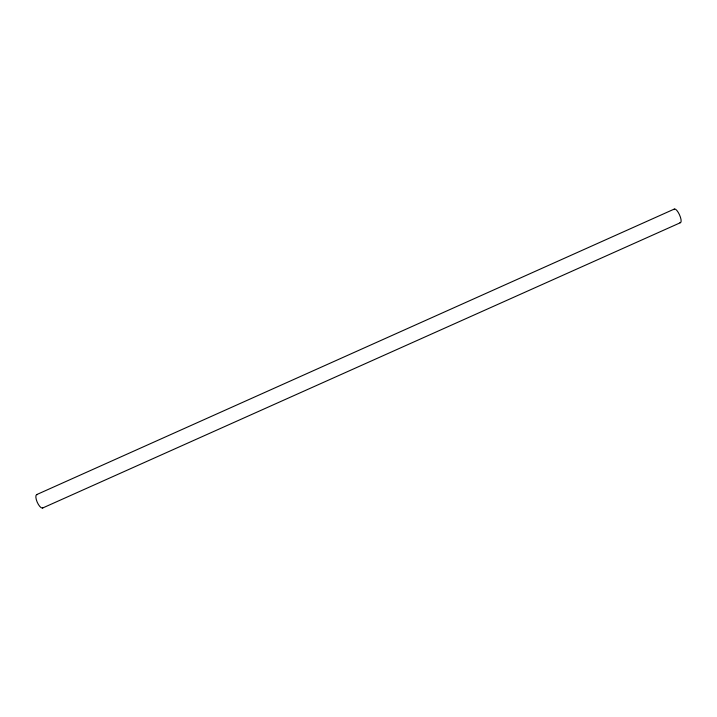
<?xml version="1.0" encoding="UTF-8"?>
<svg xmlns="http://www.w3.org/2000/svg" width="717" height="717" viewBox="0 0 717 717"><rect width="100%" height="100%" fill="white"/><g stroke="black" fill="none" stroke-linecap="round" stroke-linejoin="round"><path stroke-width="1.08" d="M36.8 494.542L674.285 209.068M42.59 508.03L680.567 222.629M43.137 507.582A7.349 2.617 65.9 0 1 37.167 502.079A7.349 2.617 65.9 0 1 37.553 494.578M673.89 209.633A7.475 2.312 65.9 0 1 679.42 214.616A7.475 2.312 65.9 0 1 679.94 222.7"/></g></svg>
